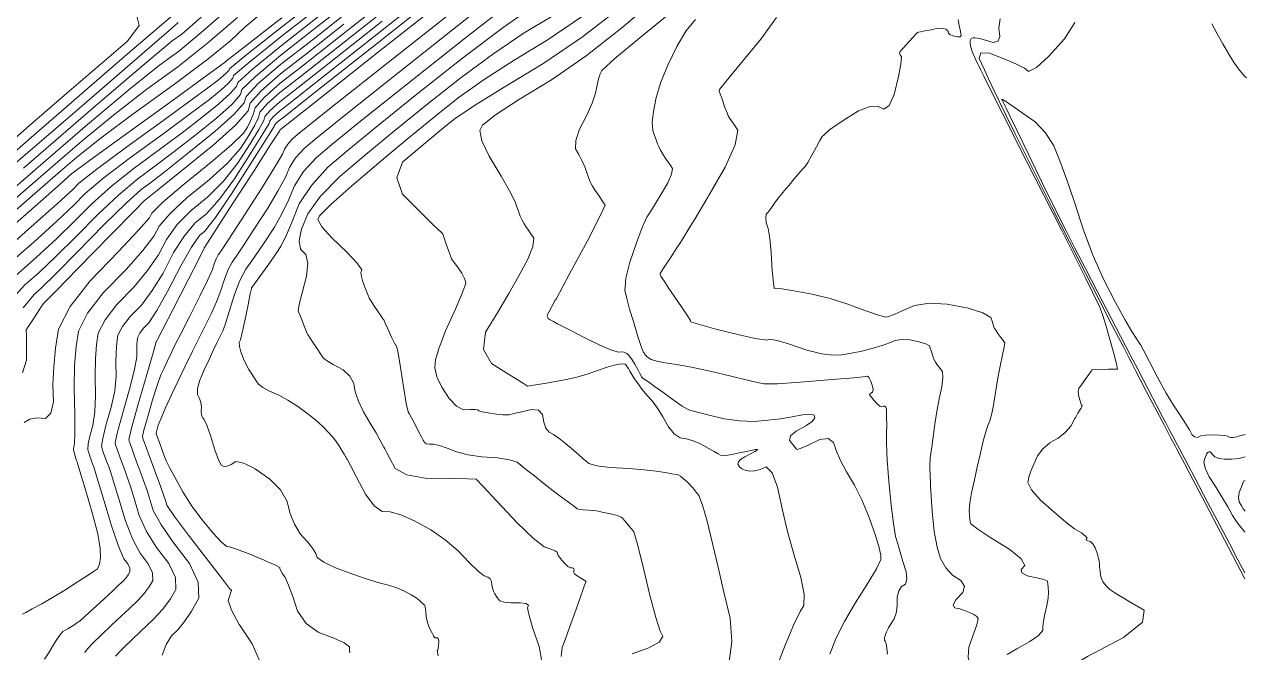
# Model space of a CAD drawing. Header units: inches. Extents: x 1337389 to 1347141, y 407035 to 414577.
# Drawn here: x 1346320 to 1347138, y 413366 to 413786 of the extents above; entities that cross this region are included whole.
import ezdxf

# ---------------------------------------------------------------- set-up
doc = ezdxf.new("R2010")
doc.units = ezdxf.units.IN
doc.header["$MEASUREMENT"] = 0
doc.layers.add('Topo', color=7, linetype='Continuous', lineweight=15, true_color=0x459900)

msp = doc.modelspace()

# ---------------------------------------------------------------- linework, layer by layer
at = {"layer": 'Topo'}
for p, q in [((1346759.36, 413640.3151, 1055), (1346757.0171, 413636.7342, 1055)), ((1346688.0251, 413624.6179, 1045), (1346691.7351, 413631.533, 1045)), ((1346847.5351, 413567.3791, 1055), (1346847.7141, 413567.334, 1055)), ((1346969.1059, 413532.9619, 1060), (1346969.8822, 413538.4792, 1060)), ((1347059.5141, 413400.0381, 1065), (1347056.6961, 413401.74, 1065))]:
    msp.add_line(p, q, dxfattribs=at)
for points, elevation in [([(1346360.693, 413365.864), (1346362.6291, 413368.4631), (1346366.2772, 413372.377), (1346371.6371, 413377.605), (1346378.71, 413384.147), (1346385.1661, 413390.167), (1346391.006, 413395.665), (1346396.23, 413400.6398), (1346400.5209, 413405.3631), (1346403.8799, 413409.8331), (1346406.305, 413414.0509), (1346406.1009, 413419.2191), (1346403.2661, 413425.3392), (1346397.7999, 413432.4101), (1346392.6981, 413442.0089), (1346387.9601, 413454.1369), (1346383.5861, 413468.793), (1346380.223, 413479.7749), (1346377.874, 413487.0829), (1346376.5361, 413490.716), (1346375.379, 413493.859), (1346374.403, 413496.5108), (1346373.6069, 413498.6741), (1346372.919, 413500.6372), (1346372.3389, 413502.4001), (1346371.8669, 413503.9651), (1346372.7301, 413509.085), (1346374.9278, 413517.7609), (1346378.461, 413529.9922), (1346380.7491, 413541.028), (1346381.794, 413550.8681), (1346381.5959, 413559.512), (1346381.727, 413566.95), (1346382.1871, 413573.1826), (1346382.9771, 413578.2109), (1346385.976, 413584.091), (1346391.1847, 413590.8241), (1346398.6031, 413598.4098), (1346405.9079, 413608.057), (1346413.1011, 413619.7631), (1346420.18, 413633.5289), (1346427.373, 413644.7091), (1346434.6801, 413653.3019), (1346442.101, 413659.309), (1346450.826, 413669.1849), (1346460.8572, 413682.9311), (1346472.192, 413700.5469), (1346479.914, 413712.8629), (1346484.021, 413719.879), (1346484.5141, 413721.5951), (1346486.8657, 413724.315), (1346491.0789, 413728.0391), (1346497.151, 413732.7668), (1346519.693, 413750.552), (1346558.705, 413781.3961), (1346614.1869, 413825.298)], 990), ([(1346381.3408, 413363.5239), (1346384.7859, 413367.3681), (1346387.5909, 413369.963), (1346392.118, 413374.223), (1346398.366, 413380.1482), (1346406.3349, 413387.7382), (1346412.8819, 413394.9429), (1346418.006, 413401.7619), (1346421.706, 413408.196), (1346421.3939, 413416.0811), (1346417.0691, 413425.4172), (1346408.7308, 413436.204), (1346402.1178, 413446.929), (1346397.229, 413457.593), (1346394.0639, 413468.195), (1346391.3159, 413476.9991), (1346388.9831, 413484.004), (1346387.0661, 413489.211), (1346385.408, 413493.715), (1346384.009, 413497.516), (1346382.8679, 413500.615), (1346381.9871, 413503.0811), (1346381.366, 413504.9131), (1346381.0041, 413506.113), (1346382.441, 413512.7241), (1346385.677, 413524.7469), (1346390.713, 413542.1821), (1346394.038, 413555.184), (1346395.6531, 413563.7531), (1346395.5579, 413567.888), (1346395.6209, 413571.4469), (1346395.8411, 413574.4301), (1346396.2189, 413576.8349), (1346397.6541, 413579.6479), (1346400.1459, 413582.8698), (1346403.6951, 413586.4999), (1346409.0271, 413594.6861), (1346416.141, 413607.429), (1346425.037, 413624.728), (1346432.151, 413637.219), (1346437.4841, 413644.902), (1346441.034, 413647.7759), (1346448.15, 413657.0709), (1346458.8302, 413672.7861), (1346473.0737, 413694.9228), (1346482.6491, 413709.9537), (1346487.555, 413717.8799), (1346487.7911, 413718.702), (1346488.916, 413720.0031), (1346490.932, 413721.785), (1346493.837, 413724.047), (1346516.099, 413741.6381), (1346557.7191, 413774.5588), (1346618.6959, 413822.809)], 995), ([(1346412.5342, 413364.0538), (1346415.2719, 413371.3681), (1346418.744, 413377.029), (1346422.9499, 413381.0349), (1346427.412, 413386.589), (1346432.1312, 413393.691), (1346437.1069, 413402.341), (1346436.6872, 413412.9419), (1346430.872, 413425.494), (1346419.6621, 413439.9971), (1346411.5369, 413451.8492), (1346406.4971, 413461.0481), (1346404.5429, 413467.5959), (1346402.4079, 413474.2219), (1346400.0929, 413480.9251), (1346397.5969, 413487.705), (1346395.4381, 413493.571), (1346393.6151, 413498.521), (1346392.13, 413502.556), (1346391.0552, 413505.5249), (1346390.392, 413507.4259), (1346390.141, 413508.261), (1346392.0361, 413515.962), (1346396.0792, 413530.53), (1346402.27, 413551.9641), (1346406.451, 413566.3699), (1346408.6219, 413573.7481), (1346408.7838, 413574.0981), (1346408.9579, 413574.4659), (1346409.142, 413574.853), (1346409.3382, 413575.258), (1346412.9021, 413582.203), (1346419.8321, 413595.6881), (1346430.1299, 413615.7129), (1346437.0262, 413629.164), (1346440.5222, 413636.0411), (1346440.6148, 413636.344), (1346440.7139, 413636.5951), (1346440.818, 413636.7961), (1346440.9269, 413636.945), (1346446.5349, 413645.6471), (1346457.643, 413662.9029), (1346474.2511, 413688.711), (1346485.3581, 413706.0021), (1346490.964, 413714.7769), (1346491.07, 413715.035), (1346491.2352, 413715.2869), (1346491.4581, 413715.5329), (1346491.741, 413715.7742), (1346513.703, 413733.163), (1346557.3451, 413767.7022), (1346622.667, 413819.3891)], 1000), ([(1346526.9729, 413811.2469), (1346492.3998, 413784.3281), (1346469.2639, 413766.0761), (1346457.5629, 413756.4891), (1346457.2989, 413755.568), (1346455.795, 413753.88), (1346453.053, 413751.4239), (1346449.0711, 413748.2011), (1346437.046, 413739.2693), (1346416.9779, 413724.6281), (1346388.8682, 413704.278), (1346368.8011, 413689.3549), (1346356.7769, 413679.8581), (1346352.7969, 413675.7869), (1346342.252, 413666.125), (1346325.1431, 413650.8709), (1346301.47, 413630.0252)], 945), ([(1346299.584, 413664.71), (1346327.9959, 413689.3301), (1346362.6583, 413719.2522), (1346390.265, 413742.458), (1346410.816, 413758.9448), (1346424.3121, 413768.7149), (1346443.169, 413784.4461), (1346467.3868, 413806.137)], 925), ([(1346307.8, 413623.909), (1346326.8339, 413640.6709), (1346342.06, 413654.4381), (1346353.4771, 413665.212), (1346361.0849, 413672.9919), (1346373.6908, 413683.633), (1346391.295, 413697.135), (1346413.898, 413713.497), (1346431.5032, 413726.4591), (1346444.11, 413736.0201), (1346451.721, 413742.1801), (1346456.963, 413746.874), (1346459.837, 413750.1008), (1346460.3419, 413751.861), (1346471.1481, 413761.186), (1346492.254, 413778.074), (1346523.659, 413802.5269)], 950), ([(1346310.8429, 413601.0931), (1346320.4589, 413611.6781), (1346330.217, 413620.2709), (1346341.676, 413631.065), (1346354.8369, 413644.0621), (1346369.7001, 413659.2611), (1346383.4711, 413672.1902), (1346396.149, 413682.8478), (1346407.7361, 413691.2359), (1346420.4158, 413700.8391), (1346434.19, 413711.6579), (1346449.0571, 413723.6931), (1346459.298, 413732.8621), (1346464.9118, 413739.1661), (1346465.9, 413742.6049), (1346474.9161, 413751.405), (1346491.9601, 413765.565), (1346517.0319, 413785.0868), (1346541.2521, 413804.0391)], 960), ([(1346464.6631, 413383.883), (1346464.1542, 413384.6461), (1346458.829, 413394.267), (1346456.712, 413400.7122), (1346457.8032, 413403.981), (1346458.5479, 413406.2119), (1346458.9471, 413407.404), (1346458.9991, 413407.5571), (1346458.968, 413407.6861), (1346458.8549, 413407.7911), (1346458.6589, 413407.8718), (1346458.5171, 413407.927), (1346458.431, 413407.9551), (1346458.399, 413407.9579), (1346458.2661, 413408.0931), (1346458.0319, 413408.3601), (1346457.697, 413408.7589), (1346452.9341, 413414.8981), (1346443.7451, 413426.7759), (1346430.1279, 413444.3931), (1346420.8011, 413456.9691), (1346415.766, 413464.504), (1346415.0221, 413466.998), (1346413.4999, 413471.445), (1346411.2019, 413477.8459), (1346408.127, 413486.1999), (1346405.4668, 413493.4271), (1346403.222, 413499.526), (1346401.3912, 413504.4981), (1346400.124, 413507.9689), (1346399.4188, 413509.9401), (1346399.277, 413510.4091), (1346400.3441, 413514.744), (1346402.6199, 413522.9428), (1346406.1041, 413535.0061), (1346409.1343, 413544.5767), (1346411.711, 413551.6561), (1346413.8348, 413556.241), (1346416.107, 413561.068), (1346418.529, 413566.1359), (1346421.099, 413571.445), (1346425.1751, 413579.5781), (1346430.7561, 413590.5351), (1346437.8429, 413604.3161), (1346442.9761, 413614.8257), (1346446.157, 413622.0671), (1346447.3861, 413626.0369), (1346448.6799, 413629.3359), (1346450.0411, 413631.964), (1346451.468, 413633.92), (1346456.7199, 413641.9071), (1346465.7971, 413655.9241), (1346478.697, 413675.972), (1346487.7609, 413690.4639), (1346492.9861, 413699.3991), (1346494.3738, 413702.778), (1346496.5341, 413706.0809), (1346499.466, 413709.31), (1346503.1711, 413712.4629), (1346524.6039, 413729.57), (1346563.765, 413760.631), (1346620.654, 413805.646)], 1005), ([(1346654.35, 413623.7962), (1346657.204, 413629.1181), (1346660.509, 413637.4911), (1346661.171, 413643.1451), (1346659.1889, 413646.0809), (1346657.4451, 413648.6629), (1346655.9391, 413650.892), (1346654.6711, 413652.7689), (1346653.418, 413655.123), (1346652.181, 413657.9549), (1346650.959, 413661.265), (1346649.8801, 413664.1892), (1346648.9431, 413666.7251), (1346648.148, 413668.8738), (1346644.937, 413674.8211), (1346639.3101, 413684.5659), (1346631.2661, 413698.1101), (1346626.52, 413708.3361), (1346625.074, 413715.2471), (1346626.9261, 413718.841), (1346635.5479, 413725.6901), (1346650.9389, 413735.794), (1346673.1, 413749.1538), (1346696.1871, 413765.169), (1346720.202, 413783.8389), (1346745.144, 413805.165)], 1040), ([(1346309.025, 413656.881), (1346329.1289, 413674.522), (1346344.5701, 413687.994), (1346355.349, 413697.2993), (1346371.7781, 413710.194), (1346393.858, 413726.6789), (1346421.5879, 413746.7539), (1346443.1419, 413763.003), (1346458.5171, 413775.4269), (1346467.7151, 413784.0259), (1346483.3149, 413797.1298)], 935), ([(1346319.036, 413391.5541), (1346321.228, 413392.7909), (1346325.5302, 413395.1241), (1346331.9401, 413398.5531), (1346339.2111, 413402.735), (1346347.3411, 413407.6681), (1346356.3299, 413413.3539), (1346362.982, 413417.634), (1346367.297, 413420.5101), (1346369.2748, 413421.9811), (1346370.5731, 413424.9902), (1346371.191, 413429.5379), (1346371.1301, 413435.624), (1346369.397, 413445.3532), (1346365.9907, 413458.725), (1346360.9118, 413475.7401), (1346357.467, 413487.2449), (1346355.6548, 413493.24), (1346355.4762, 413493.726), (1346355.3211, 413494.1469), (1346355.19, 413494.501), (1346355.084, 413494.7911), (1346354.782, 413495.7481), (1346354.2861, 413497.3741), (1346353.5942, 413499.6682), (1346353.308, 413501.806), (1346353.429, 413503.7879), (1346353.9561, 413505.6129), (1346354.172, 413512.717), (1346354.077, 413525.0989), (1346353.6709, 413542.7589), (1346353.939, 413557.9559), (1346354.8791, 413570.69), (1346356.4932, 413580.9619), (1346362.62, 413592.976), (1346373.2621, 413606.7319), (1346388.419, 413622.2309), (1346399.671, 413634.798), (1346407.0201, 413644.431), (1346410.4661, 413651.1311), (1346417.8171, 413659.6891), (1346429.0719, 413670.1029), (1346444.2329, 413682.3761), (1346456.1799, 413693.415), (1346464.9112, 413703.2219), (1346470.4279, 413711.7951), (1346474.4421, 413718.68), (1346476.9531, 413723.8761), (1346477.96, 413727.3818), (1346482.7662, 413732.9399), (1346491.372, 413740.548), (1346503.778, 413750.2068), (1346526.8789, 413768.381), (1346560.6761, 413795.0719)], 980), ([(1346319.506, 413596.5149), (1346326.7891, 413605.563), (1346331.9081, 413610.071), (1346341.484, 413619.379), (1346355.518, 413633.487), (1346374.008, 413652.3949), (1346388.3609, 413666.468), (1346398.5758, 413675.704), (1346404.655, 413680.1051), (1346414.8731, 413688.029), (1346429.2291, 413699.4769), (1346447.7251, 413714.449), (1346460.466, 413725.8559), (1346467.4501, 413733.699), (1346468.6788, 413737.9769), (1346476.8001, 413746.5141), (1346491.8131, 413759.3109), (1346513.7191, 413776.367), (1346537.6589, 413795.1251)], 965), ([(1346320.2182, 413519.7841), (1346324.0461, 413522.0891), (1346328.7669, 413522.999), (1346334.38, 413522.5112), (1346338.0339, 413526.023), (1346339.7289, 413533.5329), (1346339.4639, 413545.042), (1346339.9629, 413557.0122), (1346341.225, 413569.444), (1346343.2499, 413582.337), (1346350.9429, 413597.4179), (1346364.301, 413614.6861), (1346383.326, 413634.1421), (1346396.553, 413648.1681), (1346403.98, 413656.7651), (1346405.609, 413659.932), (1346413.0382, 413667.1779), (1346426.2689, 413678.504), (1346445.3, 413693.9089), (1346458.8559, 413705.53), (1346466.9388, 413713.3669), (1346469.5469, 413717.4189), (1346471.7069, 413721.5882), (1346473.419, 413725.874), (1346474.6829, 413730.276), (1346480.716, 413737.252), (1346491.519, 413746.8021), (1346507.0909, 413758.927), (1346530.4719, 413777.296), (1346561.662, 413801.9099)], 975), ([(1346496.9349, 413464.0449), (1346496.217, 413467.0482), (1346491.661, 413474.746), (1346484.4949, 413481.9938), (1346474.721, 413488.792), (1346467.1722, 413492.6702), (1346461.8501, 413493.6271), (1346458.753, 413491.665), (1346456.1349, 413490.5959), (1346453.9951, 413490.4201), (1346452.333, 413491.1389), (1346450.2441, 413494.827), (1346447.7271, 413501.4859), (1346444.7821, 413511.1148), (1346442.431, 413517.9219), (1346440.6741, 413521.9061), (1346439.5099, 413523.067), (1346438.8119, 413524.8679), (1346438.5789, 413527.3089), (1346438.8129, 413530.3888), (1346438.483, 413533.275), (1346437.589, 413535.9662), (1346436.1331, 413538.4628), (1346436.2051, 413542.5399), (1346437.8049, 413548.1971), (1346440.9349, 413555.4338), (1346443.896, 413562.0661), (1346446.6891, 413568.0931), (1346449.3131, 413573.5149), (1346451.2851, 413577.56), (1346452.6028, 413580.229), (1346453.268, 413581.521), (1346454.8759, 413586.151), (1346457.429, 413594.119), (1346460.926, 413605.425), (1346464.6121, 413614.8179), (1346468.487, 413622.3001), (1346472.5519, 413627.8702), (1346477.091, 413634.425), (1346482.1041, 413641.9671), (1346487.5908, 413650.494), (1346492.5671, 413659.3859), (1346497.0298, 413668.643), (1346500.982, 413678.2631), (1346507.133, 413687.6699), (1346515.4821, 413696.8628), (1346526.0311, 413705.8411), (1346546.404, 413722.3841), (1346576.6029, 413746.49), (1346616.6269, 413778.16), (1346647.159, 413801.594)], 1015), ([(1346661.5, 413798.6348), (1346640.7731, 413784.155), (1346614.614, 413764.417), (1346583.0229, 413739.419), (1346557.3051, 413718.79), (1346537.4609, 413702.53), (1346523.49, 413690.639), (1346512.4319, 413678.4651), (1346504.2859, 413666.0059), (1346499.052, 413653.2651), (1346494.9691, 413643.8481), (1346492.038, 413637.756), (1346490.2569, 413634.9879), (1346487.2881, 413630.702), (1346483.1309, 413624.896), (1346477.7851, 413617.57), (1346474.2161, 413612.6639), (1346472.4229, 413610.1759), (1346472.4061, 413610.108), (1346472.372, 413609.9822), (1346472.321, 413609.7961), (1346472.253, 413609.552), (1346471.4859, 413605.799), (1346470.0191, 413598.5378), (1346467.8542, 413587.767), (1346466.1563, 413579.982), (1346464.927, 413575.1841), (1346464.1651, 413573.3721), (1346464.2549, 413570.651), (1346465.194, 413567.022), (1346466.9849, 413562.4842), (1346468.7629, 413558.5629), (1346470.528, 413555.257), (1346472.281, 413552.567), (1346473.934, 413550.0561), (1346475.4859, 413547.724), (1346476.9389, 413545.571), (1346479.9292, 413543.2629), (1346484.456, 413540.8009), (1346490.5221, 413538.1851), (1346496.6999, 413534.8609), (1346502.9929, 413530.831), (1346509.4001, 413526.094), (1346515.0721, 413521.5058), (1346520.011, 413517.069), (1346524.215, 413512.782), (1346527.747, 413508.7059), (1346530.6051, 413504.8431), (1346532.79, 413501.191), (1346534.316, 413498.626), (1346535.1821, 413497.1481), (1346535.3869, 413496.756), (1346535.64, 413496.3), (1346535.9401, 413495.778), (1346536.287, 413495.1909), (1346538.514, 413490.9931), (1346542.6199, 413483.1839), (1346548.6059, 413471.7642), (1346554.3511, 413464.121), (1346559.8561, 413460.2531), (1346565.12, 413460.162), (1346572.266, 413458.0899), (1346581.2931, 413454.0362), (1346592.201, 413448.0009), (1346601.973, 413441.3201), (1346610.6088, 413433.9932), (1346618.1092, 413426.0199), (1346623.902, 413420.4341), (1346627.9879, 413417.233), (1346630.3671, 413416.4179), (1346632.01, 413415.1269), (1346632.915, 413413.3602), (1346633.0839, 413411.1159), (1346633.5281, 413408.999), (1346634.2469, 413407.01), (1346635.241, 413405.1491), (1346636.2829, 413403.452), (1346637.3739, 413401.919), (1346638.513, 413400.5492), (1346641.3381, 413399.6362), (1346645.8492, 413399.1811), (1346652.0451, 413399.183), (1346655.9721, 413398.631), (1346657.6299, 413397.5241), (1346657.0181, 413395.8619), (1346657.6641, 413392.474)], 1020), ([(1346719.0568, 413797.178), (1346693.8189, 413777.8301), (1346667.934, 413760.1581), (1346641.4021, 413744.163), (1346621.6151, 413731.8399), (1346608.5751, 413723.188), (1346602.281, 413718.2069), (1346594.302, 413711.6681), (1346584.6391, 413703.568), (1346573.5801, 413694.156)], 1035), ([(1346691.7351, 413631.533), (1346697.0408, 413641.4271), (1346705.1091, 413657.083), (1346708.8683, 413665.319), (1346708.3159, 413666.1359), (1346707.049, 413668.012), (1346705.065, 413670.947), (1346702.366, 413674.9421), (1346700.4449, 413677.934), (1346699.3018, 413679.9242), (1346698.9371, 413680.912), (1346698.1429, 413683.0609), (1346696.9201, 413686.3709), (1346695.2681, 413690.8421), (1346693.42, 413695.0791), (1346691.3769, 413699.0811), (1346689.1389, 413702.8489), (1346689.2659, 413708.5009), (1346691.7581, 413716.04), (1346696.6151, 413725.463), (1346700.199, 413733.5202), (1346702.51, 413740.21), (1346703.5489, 413745.5331), (1346704.595, 413749.8229), (1346705.6471, 413753.079), (1346706.708, 413755.302), (1346715.5142, 413763.3671), (1346732.0681, 413777.2761), (1346756.3689, 413797.0291)], 1045), ([(1346492.5471, 413790.5828), (1346467.3799, 413770.9658), (1346454.7851, 413761.1172), (1346454.761, 413761.0349), (1346454.6282, 413760.886), (1346454.3838, 413760.668), (1346454.0311, 413760.3822), (1346442.589, 413752.0789), (1346420.059, 413735.759), (1346386.4409, 413711.4221), (1346363.911, 413695.0759), (1346352.4701, 413686.723), (1346352.116, 413686.362), (1346342.4441, 413677.8111), (1346323.451, 413661.0711), (1346295.1401, 413636.1399)], 940), ([(1346420.93, 413793.5441), (1346389.0031, 413766.1491), (1346356.9909, 413738.4421), (1346324.8939, 413710.424), (1346296.8121, 413685.976)], 910), ([(1346306.6791, 413686.5699), (1346360.482, 413733.016), (1346397.356, 413764.8591), (1346417.3021, 413782.0971), (1346420.32, 413784.7321), (1346423.3311, 413787.3379)], 915), ([(1346520.3461, 413793.807), (1346492.1071, 413771.8199), (1346473.0319, 413756.2951), (1346463.121, 413747.233), (1346462.3741, 413744.6339), (1346458.1302, 413739.868), (1346450.3891, 413732.9361), (1346439.1501, 413723.8389), (1346425.959, 413713.6491), (1346410.817, 413702.366), (1346393.7221, 413689.991), (1346378.5811, 413677.9109), (1346365.3919, 413666.127), (1346354.1571, 413654.6369), (1346341.8681, 413642.7519), (1346328.5262, 413630.471), (1346314.1299, 413617.7939)], 955), ([(1346462.9519, 413790.7821), (1346443.1549, 413773.725), (1346422.9499, 413757.7351), (1346402.3371, 413742.812), (1346381.0209, 413726.326), (1346359.0039, 413708.2761), (1346336.283, 413688.6618), (1346314.3569, 413669.6161)], 930), ([(1346319.1219, 413553.1449), (1346321.7001, 413561.4409), (1346321.7148, 413571.5508), (1346321.6641, 413578.2331), (1346321.548, 413581.488), (1346321.367, 413581.3149), (1346322.519, 413583.1871), (1346325.0041, 413587.1028), (1346328.8209, 413593.0641), (1346331.526, 413597.1791), (1346333.119, 413599.448), (1346333.6, 413599.8709), (1346341.2931, 413607.6919), (1346356.198, 413622.9119), (1346378.315, 413645.53), (1346393.2511, 413660.7458), (1346401.0041, 413668.561), (1346401.5738, 413668.974), (1346409.3288, 413675.219), (1346424.269, 413687.2959), (1346446.3942, 413705.2048), (1346461.633, 413718.8499), (1346469.9882, 413728.2321), (1346471.4582, 413733.3491), (1346478.6839, 413741.6239), (1346491.666, 413753.0569), (1346510.4051, 413767.6468), (1346534.0648, 413786.2099)], 970), ([(1346319.7089, 413689.9969), (1346366.3128, 413730.2289), (1346399.508, 413758.589), (1346419.295, 413775.078), (1346425.674, 413779.6961), (1346438.6821, 413790.96)], 920), ([(1346559.69, 413788.2339), (1346523.2859, 413759.467), (1346500.4639, 413741.487), (1346491.2251, 413734.2928), (1346484.8159, 413728.6271), (1346481.2369, 413724.489), (1346480.487, 413721.8768), (1346477.1781, 413715.771), (1346471.3101, 413706.171), (1346462.8842, 413693.077), (1346453.503, 413681.3001), (1346443.1671, 413670.842), (1346431.876, 413661.7031), (1346422.5951, 413652.199), (1346415.3229, 413642.33), (1346410.061, 413632.0969), (1346402.7899, 413621.427), (1346393.5109, 413610.321), (1346382.2239, 413598.7781), (1346374.2983, 413588.5331), (1346369.7349, 413579.586), (1346368.5331, 413571.9369), (1346367.8331, 413562.4528), (1346367.6339, 413551.1349), (1346367.9361, 413537.9829), (1346367.4612, 413526.872), (1346366.208, 413517.8029), (1346364.1777, 413510.7738), (1346363.0189, 413505.446), (1346362.73, 413501.817), (1346363.3119, 413499.887), (1346363.851, 413498.192), (1346364.3451, 413496.7321), (1346364.7969, 413495.5062), (1346365.35, 413494.0031), (1346366.006, 413492.221), (1346366.764, 413490.161), (1346369.1308, 413482.552), (1346373.1069, 413469.3921), (1346378.692, 413450.681), (1346383.2791, 413437.0889), (1346386.8691, 413428.6161), (1346389.462, 413425.261), (1346390.808, 413422.3579), (1346390.9051, 413419.9049), (1346389.7543, 413417.904), (1346388.1601, 413415.783), (1346386.124, 413413.5432), (1346383.646, 413411.1819), (1346379.4939, 413407.297), (1346373.6698, 413401.8861), (1346366.173, 413394.95), (1346360.8189, 413390.0619), (1346357.61, 413387.222), (1346356.5451, 413386.4302), (1346355.1329, 413385.458), (1346353.375, 413384.307), (1346351.2709, 413382.9759), (1346349.3681, 413381.8211), (1346347.6659, 413380.8419), (1346346.1658, 413380.04), (1346343.881, 413377.3201), (1346340.812, 413372.6829), (1346336.959, 413366.1292), (1346333.6981, 413361.4229)], 985), ([(1346395.5468, 413791.619), (1346397.1673, 413785.371)], 905), ([(1346482.6601, 413426.8699), (1346480.7803, 413427.697), (1346470.045, 413432.1222), (1346462.3031, 413435.1169), (1346457.555, 413436.6839), (1346455.8011, 413436.8209), (1346452.1623, 413439.8571), (1346446.6381, 413445.7929), (1346439.2289, 413454.627), (1346432.4759, 413463.8301), (1346426.3789, 413473.401), (1346420.938, 413483.341), (1346417.256, 413490.1161), (1346415.332, 413493.7278), (1346415.168, 413494.1749), (1346414.333, 413496.443), (1346412.828, 413500.5311), (1346410.653, 413506.4391), (1346409.1917, 413510.413), (1346408.446, 413512.4532), (1346408.414, 413512.5579), (1346408.6521, 413513.525), (1346409.16, 413515.3561), (1346409.938, 413518.0489), (1346411.818, 413522.7849), (1346414.801, 413529.563), (1346418.8852, 413538.385), (1346423.2571, 413547.67), (1346427.915, 413557.4189), (1346432.8589, 413567.632), (1346437.4469, 413576.9531), (1346441.6791, 413585.382), (1346445.555, 413592.9178), (1346448.926, 413600.4892), (1346451.7929, 413608.093), (1346454.1561, 413615.7311), (1346456.6459, 413622.0772), (1346459.264, 413627.132), (1346462.0101, 413630.8951), (1346466.9051, 413638.1659), (1346473.9499, 413648.9461), (1346483.144, 413663.2329), (1346490.1639, 413674.9249), (1346495.0079, 413684.0209), (1346497.6781, 413690.5199), (1346501.833, 413696.876), (1346507.474, 413703.086), (1346514.601, 413709.1518), (1346535.504, 413725.9771), (1346570.184, 413753.56), (1346618.6399, 413791.9029)], 1010), ([(1346679.438, 413363.2848), (1346680.2539, 413369.387), (1346682.4031, 413375.159), (1346685.108, 413382.6019), (1346688.371, 413391.7161), (1346692.192, 413402.501), (1346694.76, 413409.6979), (1346696.076, 413413.3092), (1346696.141, 413413.3321), (1346696.1541, 413413.4069), (1346696.1148, 413413.5331), (1346696.0251, 413413.7109), (1346695.0001, 413414.3729), (1346693.0392, 413415.5171), (1346690.1429, 413417.144), (1346688.3679, 413418.6542), (1346687.7159, 413420.0459), (1346688.1861, 413421.3211), (1346688.014, 413422.1702), (1346687.2011, 413422.5949), (1346685.7469, 413422.5939), (1346684.0561, 413423.462), (1346682.1272, 413425.1981), (1346679.9621, 413427.802), (1346678.431, 413429.7011), (1346677.535, 413430.896), (1346677.2731, 413431.3849), (1346677.0839, 413431.9081), (1346676.967, 413432.4651), (1346676.9229, 413433.0549), (1346675.4459, 413433.944), (1346672.5361, 413435.1321), (1346668.193, 413436.619), (1346660.7351, 413442.461), (1346650.1609, 413452.6591), (1346636.4711, 413467.212), (1346627.3039, 413476.935), (1346622.6619, 413481.83), (1346622.5431, 413481.8961), (1346616.819, 413482.0369), (1346605.4879, 413482.2539), (1346588.5519, 413482.547), (1346576.1768, 413484.8098), (1346568.3631, 413489.0448), (1346565.11, 413495.251), (1346562.878, 413499.4951), (1346561.6681, 413501.7761), (1346561.48, 413502.095), (1346560.8441, 413503.277), (1346559.7597, 413505.323), (1346558.229, 413508.2331), (1346555.6379, 413512.7961), (1346551.987, 413519.014), (1346547.2761, 413526.886), (1346543.8551, 413533.979), (1346541.7222, 413540.294), (1346540.878, 413545.831), (1346538.1507, 413550.7181), (1346533.54, 413554.955), (1346527.0459, 413558.5421), (1346522.5889, 413561.2189), (1346520.171, 413562.9859), (1346519.7901, 413563.8419), (1346518.5699, 413565.8311), (1346516.5089, 413568.9541), (1346513.609, 413573.2101), (1346511.5551, 413576.2259), (1346510.347, 413578.002), (1346509.985, 413578.5371), (1346509.123, 413580.4561), (1346507.7608, 413583.7569), (1346505.8989, 413588.4409), (1346504.563, 413591.805), (1346503.753, 413593.848), (1346503.469, 413594.571), (1346504.2669, 413598.7921), (1346506.1471, 413606.5121), (1346509.108, 413617.73), (1346509.9132, 413626.33), (1346508.5609, 413632.3109), (1346505.054, 413635.673), (1346504.1111, 413641.3118), (1346505.7332, 413649.228), (1346509.9189, 413659.4201), (1346518.508, 413671.149), (1346531.498, 413684.4161), (1346548.8901, 413699.2201), (1346568.205, 413715.197), (1346589.4421, 413732.3492), (1346612.6012, 413750.6742), (1346634.387, 413766.7171), (1346654.7999, 413780.4782), (1346673.8408, 413791.9562)], 1025), ([(1346738.7359, 413405.2682), (1346733.9369, 413425.0349), (1346730.338, 413439.141), (1346728.1611, 413446.66), (1346727.4089, 413447.592), (1346726.324, 413448.9169), (1346724.9058, 413450.6331), (1346723.1559, 413452.742), (1346721.6829, 413454.436), (1346720.4889, 413455.7171), (1346719.572, 413456.584), (1346717.581, 413457.4609), (1346714.515, 413458.349), (1346710.375, 413459.2479), (1346707.053, 413459.9359), (1346704.5499, 413460.4159), (1346702.8659, 413460.6848), (1346700.59, 413460.9399), (1346697.72, 413461.178), (1346694.2578, 413461.4009), (1346691.7681, 413461.7139), (1346690.2521, 413462.115), (1346689.7071, 413462.6059), (1346687.7389, 413464.0842), (1346684.3451, 413466.55), (1346679.5268, 413470.003), (1346674.1258, 413474.0719), (1346668.1411, 413478.7571), (1346661.5721, 413484.057), (1346656.3709, 413488.2542), (1346652.538, 413491.3471), (1346650.0721, 413493.337), (1346644.8929, 413494.9102), (1346636.9989, 413496.0679), (1346626.3911, 413496.8091), (1346617.2201, 413498.1531), (1346609.4871, 413500.098), (1346603.1921, 413502.6448), (1346598.0779, 413504.3591), (1346594.1439, 413505.2389), (1346591.392, 413505.2871), (1346589.383, 413505.6491), (1346588.1191, 413506.326), (1346587.5991, 413507.3179), (1346587.243, 413507.996), (1346587.05, 413508.3611), (1346587.019, 413508.4121), (1346586.047, 413510.255), (1346584.1331, 413513.8899), (1346581.276, 413519.318), (1346579.1469, 413523.3111), (1346577.7459, 413525.87), (1346577.074, 413526.994), (1346575.903, 413532.484), (1346574.233, 413542.341), (1346572.066, 413556.5642), (1346570.453, 413566.1391), (1346569.395, 413571.065), (1346568.8918, 413571.3431), (1346567.7598, 413573.32), (1346565.998, 413576.9971), (1346563.6081, 413582.3729), (1346561.8601, 413586.184), (1346560.7549, 413588.43), (1346560.2911, 413589.1099), (1346559.054, 413590.9371), (1346557.045, 413593.91), (1346554.2621, 413598.03), (1346552.29, 413601.069), (1346551.1303, 413603.0269), (1346550.7819, 413603.904), (1346549.956, 413606.001), (1346548.652, 413609.319), (1346546.87, 413613.858), (1346545.8409, 413617.4818), (1346545.5622, 413620.1903), (1346546.035, 413621.9829), (1346542.9308, 413626.456), (1346536.2502, 413633.609), (1346525.992, 413643.443), (1346519.4821, 413650.798), (1346516.7199, 413655.6761), (1346517.7059, 413658.0761), (1346525.3011, 413665.5809), (1346539.506, 413678.1921), (1346560.3201, 413695.909), (1346579.105, 413711.6041), (1346595.861, 413725.2781), (1346610.588, 413736.931), (1346628.001, 413749.2781), (1346648.1011, 413762.32), (1346670.8879, 413776.0571), (1346693.1179, 413791.2339)], 1030), ([(1346769.4311, 413789.3321), (1346763.017, 413781.5651), (1346756.8262, 413771.4239), (1346750.8579, 413758.9108), (1346746.28, 413747.495), (1346743.0909, 413737.176), (1346741.291, 413727.952), (1346740.5219, 413720.6471), (1346740.7839, 413715.2591), (1346742.0758, 413711.7879), (1346743.1789, 413708.816), (1346744.092, 413706.3431), (1346744.8149, 413704.3691), (1346745.9799, 413702.0361), (1346747.5848, 413699.3451), (1346749.632, 413696.2951), (1346751.392, 413693.6659), (1346752.863, 413691.459), (1346754.048, 413689.6731), (1346753.3719, 413685.9419), (1346750.837, 413680.267), (1346746.443, 413672.6481), (1346742.654, 413666.2571), (1346739.4729, 413661.0941), (1346736.897, 413657.1591), (1346735.7681, 413654.693)], 1050), ([(1346823.6381, 413790.7151), (1346813.0849, 413776.2711), (1346799.371, 413759.5922), (1346790.1771, 413748.3649), (1346785.502, 413742.5891), (1346785.3481, 413742.2649), (1346785.2369, 413742.011), (1346785.1709, 413741.826), (1346785.1479, 413741.7122), (1346785.139, 413741.6209), (1346785.142, 413741.554), (1346785.1578, 413741.5111), (1346785.8299, 413739.6781), (1346787.1559, 413736.0569), (1346789.1379, 413730.6459), (1346790.4939, 413726.988), (1346791.223, 413725.083), (1346791.3249, 413724.9309), (1346792.4301, 413723.2651), (1346794.538, 413720.0859), (1346797.649, 413715.3929), (1346795.8751, 413705.5931), (1346789.215, 413690.685), (1346778.4939, 413672.098)], 1055), ([(1346831.9931, 413678.7061), (1346835.4991, 413682.8698), (1346839.487, 413687.5199), (1346841.9468, 413690.2691), (1346842.879, 413691.1159), (1346844.5819, 413693.7331), (1346847.0559, 413698.1192), (1346850.3009, 413704.2751), (1346852.5801, 413708.5009), (1346853.8911, 413710.7981), (1346854.2349, 413711.1661), (1346855.224, 413712.1), (1346856.857, 413713.6009), (1346859.135, 413715.6688), (1346863.511, 413718.7991), (1346869.9851, 413722.989), (1346878.556, 413728.241), (1346885.6451, 413731.0602), (1346891.2499, 413731.4451), (1346895.3721, 413729.3961), (1346899.0651, 413732.0071), (1346902.3301, 413739.2759), (1346905.1651, 413751.2051), (1346906.776, 413759.5829), (1346907.1629, 413764.4101), (1346906.326, 413765.6869), (1346905.9579, 413766.7601), (1346906.058, 413767.629), (1346906.6271, 413768.2952), (1346907.2612, 413769.0331), (1346907.958, 413769.8441), (1346908.72, 413770.729), (1346910.173, 413772.334), (1346912.3159, 413774.661), (1346915.1491, 413777.7089), (1346917.038, 413779.74), (1346917.9841, 413780.7551), (1346918.634, 413780.8811), (1346919.933, 413781.1351), (1346921.88, 413781.517), (1346924.31, 413782.0089), (1346927.2209, 413782.6112), (1346930.6151, 413783.3221), (1346933.355, 413783.612), (1346935.4399, 413783.4821), (1346936.871, 413782.93), (1346937.8801, 413782.2229), (1346938.465, 413781.359), (1346938.6281, 413780.3391), (1346939.7099, 413779.42), (1346941.7112, 413778.6037), (1346944.632, 413777.8889), (1346946.4609, 413777.906), (1346947.2, 413778.6531), (1346946.849, 413780.132), (1346946.4059, 413782.4239), (1346945.8719, 413785.5279), (1346945.247, 413789.445)], 1060), ([(1347034.942, 413555.1531), (1347045.7199, 413555.438), (1347049.426, 413555.5351), (1347051.447, 413555.5868), (1347051.7849, 413555.5932), (1347051.08, 413559.044), (1347049.333, 413565.9391), (1347046.5439, 413576.2789), (1347044.0058, 413584.9619), (1347041.7191, 413591.9883), (1347039.6831, 413597.3579), (1347030.5459, 413616.247), (1347014.3092, 413648.6571), (1346990.9719, 413694.586), (1346974.529, 413727.029), (1346964.9789, 413745.9847), (1346962.324, 413751.4549), (1346960.3251, 413755.57), (1346958.9819, 413758.331), (1346958.295, 413759.737), (1346957.3279, 413761.8059), (1346956.0809, 413764.538), (1346954.5531, 413767.931), (1346953.5659, 413770.8572), (1346953.12, 413773.316), (1346953.214, 413775.3069), (1346953.8151, 413776.6177), (1346954.9241, 413777.2477), (1346956.5399, 413777.197), (1346959.373, 413776.6619), (1346963.422, 413775.6431), (1346968.6889, 413774.139), (1346971.9301, 413774.9649), (1346973.144, 413778.1219), (1346972.3311, 413783.6099), (1346973.2539, 413789.9239)], 1065), ([(1347136.9935, 413415.2793), (1347120.6279, 413446.5151), (1347108.1868, 413470.241), (1347100.149, 413485.5401), (1347096.5161, 413492.4121), (1347093.6959, 413497.7449), (1347091.6889, 413501.5411), (1347090.495, 413503.799), (1347087.5817, 413509.344), (1347082.9491, 413518.1759), (1347076.5969, 413530.2939), (1347071.298, 413540.4111), (1347067.0531, 413548.526), (1347063.8621, 413554.6379), (1347061.288, 413559.5949), (1347059.3321, 413563.3949), (1347057.9929, 413566.039), (1347055.7061, 413570.4722), (1347052.472, 413576.6929), (1347048.29, 413584.704), (1347039.4391, 413601.976), (1347025.92, 413628.5091), (1347007.7319, 413664.3041), (1346993.5411, 413692.4231), (1346983.345, 413712.867), (1346977.1462, 413725.6349), (1346972.479, 413735.2412), (1346969.344, 413741.686), (1346967.7409, 413744.9698), (1346965.5329, 413749.69), (1346962.721, 413755.845), (1346959.3039, 413763.4369), (1346960.449, 413767.143), (1346966.1581, 413766.9642), (1346976.429, 413762.8991), (1346984.1931, 413759.5071), (1346989.4521, 413756.787), (1346992.204, 413754.7409), (1346997.5979, 413757.3539), (1347005.6341, 413764.628), (1347016.3111, 413776.562), (1347023.2681, 413787.5041)], 1070), ([(1347138.1508, 413750.4254), (1347136.6751, 413751.602), (1347133.4389, 413755.5591), (1347129.9571, 413760.466), (1347126.2269, 413766.3231), (1347122.25, 413773.1291), (1347118.492, 413779.887), (1347114.952, 413786.597)], 1075), ([(1346397.1673, 413785.371), (1346389.3499, 413774.9081), (1346372.094, 413760.2311), (1346350.2259, 413741.399), (1346323.7471, 413718.413), (1346292.655, 413691.2731)], 905), ([(1347137.0083, 413419.5485), (1347136.863, 413419.7961), (1347132.392, 413427.9929), (1347126.7412, 413438.7791), (1347120.052, 413451.4961), (1347112.3251, 413466.1421), (1347103.56, 413482.7189), (1347096.757, 413495.5859), (1347091.916, 413504.743), (1347089.0361, 413510.1899), (1347086.4169, 413515.1551), (1347084.0581, 413519.639), (1347081.9609, 413523.64), (1347078.1389, 413530.9489), (1347072.5939, 413541.5652), (1347065.324, 413555.489), (1347060.3318, 413565.0599), (1347057.6159, 413570.2791), (1347057.1772, 413571.1459), (1347053.822, 413577.5889), (1347047.5521, 413589.6071), (1347038.3659, 413607.202), (1347030.2731, 413622.808), (1347023.2709, 413636.425), (1347017.363, 413648.0539), (1347010.1761, 413662.4949), (1347001.7112, 413679.7488), (1346991.9682, 413699.8151), (1346984.6332, 413714.913), (1346979.7061, 413725.0421), (1346977.1871, 413730.203), (1346975.458, 413733.752), (1346974.5201, 413735.6898), (1346974.3731, 413736.017), (1346974.422, 413736.1771), (1346974.668, 413736.1691), (1346975.1099, 413735.994), (1346975.818, 413735.5701), (1346976.79, 413734.899), (1346978.0269, 413733.9781), (1346981.741, 413731.3439), (1346987.9302, 413726.9941), (1346996.5949, 413720.929), (1347003.7141, 413713.545), (1347009.288, 413704.842), (1347013.3161, 413694.819), (1347017.9358, 413682.082), (1347023.15, 413666.6311), (1347028.956, 413648.465), (1347035.46, 413631.3299), (1347042.6602, 413615.224), (1347050.557, 413600.1488), (1347056.7931, 413588.6217), (1347061.3681, 413580.644), (1347064.2822, 413576.215), (1347066.2479, 413573.2251), (1347067.2649, 413571.674), (1347067.334, 413571.5619), (1347069.325, 413567.7769), (1347073.238, 413560.3181), (1347079.0731, 413549.1859), (1347084.447, 413539.5309), (1347089.3599, 413531.354), (1347093.8109, 413524.6539), (1347097.3171, 413519.1779), (1347099.876, 413514.9248), (1347101.4899, 413511.8949), (1347103.32, 413510.1969), (1347105.366, 413509.829), (1347107.63, 413510.791), (1347110.8319, 413511.3691), (1347114.974, 413511.5619), (1347120.0551, 413511.371), (1347123.5729, 413511.0939), (1347125.5291, 413510.7329), (1347125.9209, 413510.287), (1347126.6381, 413509.988), (1347127.679, 413509.8359), (1347129.0439, 413509.8321), (1347130.332, 413509.985), (1347131.5421, 413510.2959), (1347132.6741, 413510.7639), (1347137.327, 413511.8562)], 1075), ([(1346573.5801, 413694.156), (1346573.291, 413693.9099), (1346569.5481, 413683.601), (1346573.409, 413672.642), (1346584.874, 413661.034), (1346587.443, 413658.4628)], 1035), ([(1346778.4939, 413672.098), (1346777.6699, 413670.669), (1346768.19, 413654.6762)], 1055), ([(1346816.7411, 413658.8042), (1346816.805, 413659.1569), (1346818.0401, 413660.5879), (1346819.4399, 413662.4029), (1346821.006, 413664.602), (1346822.737, 413667.185), (1346825.729, 413671.0901), (1346829.983, 413676.3188), (1346831.9931, 413678.7061)], 1060), ([(1346587.443, 413658.4628), (1346592.9459, 413652.956), (1346597.6269, 413648.4079), (1346598.9151, 413647.3909), (1346599.83, 413646.551), (1346600.3719, 413645.889), (1346600.5399, 413645.4041), (1346601.2171, 413643.4031), (1346602.4032, 413639.8839), (1346604.098, 413634.8469), (1346605.3703, 413631.2949), (1346606.2211, 413629.2259), (1346606.6491, 413628.642), (1346607.9281, 413626.8648), (1346610.0601, 413623.8949), (1346613.0419, 413619.7329), (1346614.8958, 413616.259), (1346615.6219, 413613.4729), (1346615.2179, 413611.376), (1346612.847, 413605.282), (1346608.51, 413595.193), (1346605.7541, 413589.038)], 1035), ([(1346850.2557, 413605.008), (1346847.389, 413605.713), (1346835.3112, 413607.8771), (1346827.0771, 413609.229), (1346822.6881, 413609.7698), (1346822.144, 413609.5001), (1346821.5209, 413613.357), (1346820.8178, 413621.3412), (1346820.035, 413633.452), (1346819.104, 413642.8781), (1346818.0249, 413649.618), (1346816.797, 413653.672), (1346816.3899, 413656.851), (1346816.7411, 413658.8042)], 1060), ([(1346735.7681, 413654.693), (1346733.695, 413650.1669), (1346729.8649, 413640.1179), (1346725.408, 413627.012), (1346722.859, 413616.4169), (1346722.3869, 413610.468)], 1050), ([(1346768.19, 413654.6762), (1346767.7178, 413653.8789), (1346759.36, 413640.3151)], 1055), ([(1346757.0171, 413636.7342), (1346752.594, 413629.9769), (1346748.9852, 413624.439)], 1055), ([(1346643.198, 413603.858), (1346644.5598, 413606.1679), (1346651.254, 413618.0251), (1346654.35, 413623.7962)], 1040), ([(1346680.7899, 413611.164), (1346684.6641, 413618.3509), (1346688.0251, 413624.6179)], 1045), ([(1346748.9852, 413624.439), (1346748.066, 413623.031), (1346745.7742, 413619.4761), (1346745.718, 413619.313), (1346745.7, 413619.1221), (1346745.719, 413618.904), (1346745.7742, 413618.6579), (1346746.2669, 413617.786), (1346747.1969, 413616.2889), (1346748.5639, 413614.1648), (1346751.2221, 413610.182), (1346755.1701, 413604.3401), (1346760.41, 413596.6371), (1346764.0241, 413591.2191), (1346766.0118, 413588.0849), (1346766.3738, 413587.2359), (1346772.065, 413585.3159), (1346783.0851, 413582.3249), (1346799.4329, 413578.262), (1346809.5501, 413576.0621)], 1055), ([(1346675.618, 413601.5779), (1346676.0807, 413602.427), (1346680.7899, 413611.164)], 1045), ([(1346722.3869, 413610.468), (1346722.217, 413608.333), (1346723.4839, 413602.7601), (1346725.356, 413595.7449), (1346727.8341, 413587.289), (1346730.9173, 413577.3899), (1346733.0801, 413570.685), (1346734.324, 413567.172), (1346734.6492, 413566.8529), (1346735.0001, 413566.402), (1346735.38, 413565.82), (1346735.7869, 413565.1072), (1346736.6661, 413564.229), (1346738.0161, 413563.1848), (1346739.839, 413561.9771), (1346743.567, 413560.822), (1346749.2007, 413559.719), (1346756.7391, 413558.67), (1346766.7469, 413556.7909), (1346779.2231, 413554.0819), (1346794.1681, 413550.5419), (1346805.1221, 413547.9459), (1346806.7919, 413547.5491)], 1050), ([(1346822.1801, 413352.2761), (1346829.5181, 413370.906), (1346835.2629, 413384.6281), (1346839.4142, 413393.4409), (1346841.971, 413397.3459), (1346842.151, 413404.9021), (1346839.9539, 413416.109), (1346835.381, 413430.966), (1346831.2372, 413445.9913), (1346827.5232, 413461.1821), (1346824.238, 413476.539), (1346820.6531, 413486.1892), (1346816.7681, 413490.1321), (1346812.5829, 413488.368), (1346808.845, 413487.408), (1346805.5529, 413487.2528), (1346802.709, 413487.9021), (1346800.4741, 413488.8949), (1346798.85, 413490.2308), (1346797.8361, 413491.9101), (1346798.0859, 413493.5541), (1346799.601, 413495.163), (1346802.38, 413496.7379), (1346804.875, 413498.124), (1346807.0871, 413499.3211), (1346809.0141, 413500.3299), (1346810.274, 413501.0769), (1346810.8657, 413501.5621), (1346810.7899, 413501.786), (1346809.3749, 413501.6511), (1346806.621, 413501.156), (1346802.527, 413500.3029), (1346798.583, 413499.484), (1346794.7881, 413498.7), (1346791.1429, 413497.9519), (1346788.2391, 413497.7371), (1346786.077, 413498.055), (1346784.6558, 413498.9071), (1346781.9571, 413500.4289), (1346777.9789, 413502.6229), (1346772.7219, 413505.4869), (1346767.842, 413507.613), (1346763.338, 413509.0002), (1346759.211, 413509.647), (1346755.2051, 413512.2972), (1346751.3211, 413516.9488), (1346747.5579, 413523.602), (1346743.893, 413529.359), (1346740.3269, 413534.2199), (1346736.8588, 413538.1841), (1346733.7541, 413541.983), (1346731.0121, 413545.617), (1346728.634, 413549.0861), (1346726.7689, 413551.9469), (1346725.4159, 413554.201), (1346724.5761, 413555.846), (1346723.7928, 413557.155), (1346723.0669, 413558.127), (1346722.3999, 413558.7611), (1346720.8158, 413558.975), (1346718.317, 413558.769), (1346714.9031, 413558.141), (1346710.3281, 413556.8542), (1346704.5919, 413554.9081), (1346697.6961, 413552.3019), (1346689.3709, 413549.947), (1346679.617, 413547.843), (1346668.4339, 413545.9911), (1346660.9542, 413544.7689), (1346657.1771, 413544.1781), (1346657.1021, 413544.218), (1346653.0219, 413546.746), (1346644.936, 413551.7621), (1346632.844, 413559.2659), (1346627.511, 413568.732), (1346628.9369, 413580.158), (1346637.1201, 413593.5458), (1346643.198, 413603.858)], 1040), ([(1346859.245, 413364.7888), (1346863.3999, 413375.337), (1346869.045, 413386.7601), (1346876.18, 413399.057), (1346884.8059, 413412.2298), (1346890.5689, 413421.944), (1346893.4691, 413428.2002), (1346893.5049, 413430.997), (1346892.1459, 413436.7881), (1346889.3902, 413445.572), (1346885.2381, 413457.3491), (1346880.7062, 413468.1399), (1346875.7918, 413477.943), (1346870.498, 413486.7591), (1346866.4121, 413494.463), (1346863.5342, 413501.055), (1346861.865, 413506.535), (1346858.2431, 413509.0122), (1346852.6689, 413508.4851), (1346845.142, 413504.9541), (1346840.0389, 413502.7051), (1346837.357, 413501.7389), (1346837.099, 413502.0563), (1346836.1779, 413503.185), (1346834.594, 413505.125), (1346832.3478, 413507.8781), (1346833.0571, 413510.8681), (1346836.7229, 413514.095), (1346843.3429, 413517.559), (1346847.552, 413520.477), (1346849.3499, 413522.8488), (1346848.735, 413524.6739), (1346845.9799, 413525.402), (1346841.0849, 413525.0321), (1346834.05, 413523.5639), (1346826.304, 413522.3257), (1346817.847, 413521.3191), (1346808.6779, 413520.5411), (1346798.9179, 413520.8942), (1346788.565, 413522.3799), (1346777.6189, 413524.9981), (1346769.8769, 413526.9161), (1346765.3381, 413528.1341), (1346764.001, 413528.6529), (1346760.5919, 413530.819), (1346755.1099, 413534.6301), (1346747.5541, 413540.0879), (1346741.8139, 413544.1929), (1346737.8902, 413546.9439), (1346735.7818, 413548.3409), (1346734.2571, 413549.4818), (1346733.316, 413550.3661), (1346732.9579, 413550.9931), (1346732.104, 413552.6178), (1346730.752, 413555.2401), (1346728.9029, 413558.861), (1346727.074, 413561.841), (1346725.2648, 413564.1809), (1346723.476, 413565.881), (1346721.602, 413566.8899), (1346719.6429, 413567.206), (1346717.599, 413566.831), (1346712.7309, 413568.3291), (1346705.0371, 413571.7019), (1346694.5169, 413576.9483), (1346686.361, 413581.0559), (1346680.567, 413584.0249), (1346677.1369, 413585.8549), (1346674.3612, 413587.3781), (1346672.241, 413588.594), (1346670.7771, 413589.5021), (1346670.131, 413590.6487), (1346670.304, 413592.0329), (1346671.295, 413593.654), (1346675.618, 413601.5779)], 1045), ([(1346882.8101, 413594.659), (1346871.424, 413598.9951), (1346859.4271, 413602.7518), (1346850.2557, 413605.008)], 1060), ([(1346969.8822, 413538.4792), (1346970.2749, 413541.276), (1346971.6521, 413549.59), (1346973.1881, 413557.5631), (1346974.8831, 413565.1939), (1346975.9391, 413570.383), (1346976.355, 413573.132), (1346976.1311, 413573.4389), (1346975.284, 413574.5939), (1346973.814, 413576.5989), (1346971.7199, 413579.4531), (1346970.2778, 413581.4949), (1346969.4878, 413582.726), (1346969.3499, 413583.1459), (1346968.8909, 413584.525), (1346968.1119, 413586.8651), (1346967.012, 413590.1641), (1346961.6079, 413593.2772), (1346951.8981, 413596.2018), (1346937.8839, 413598.9401), (1346925.908, 413599.5958), (1346915.9701, 413598.1699), (1346908.0698, 413594.6618), (1346902.2661, 413592.1828), (1346898.559, 413590.732), (1346896.948, 413590.3101), (1346891.8878, 413591.5471), (1346883.38, 413594.4418), (1346882.8101, 413594.659)], 1060), ([(1346605.7541, 413589.038), (1346602.2049, 413581.1089), (1346598.9069, 413572.6408)], 1035), ([(1346809.5501, 413576.0621), (1346810.868, 413575.7749), (1346817.3901, 413574.863), (1346818.999, 413575.526), (1346821.656, 413575.0581)], 1055), ([(1346821.656, 413575.0581), (1346823.957, 413574.6532), (1346832.2659, 413572.2458), (1346843.924, 413568.303), (1346847.5351, 413567.3791)], 1055), ([(1346847.7141, 413567.334), (1346853.6581, 413565.8129), (1346861.468, 413564.7751), (1346867.3542, 413565.1891), (1346873.7778, 413566.1191), (1346880.7402, 413567.567), (1346888.2399, 413569.5301), (1346894.43, 413571.3682), (1346899.31, 413573.0799), (1346902.8802, 413574.665), (1346907.371, 413575.3101), (1346912.7839, 413575.013), (1346919.117, 413573.776), (1346923.505, 413572.4541), (1346925.9479, 413571.047), (1346926.4451, 413569.5562), (1346927.0211, 413567.8178), (1346927.678, 413565.8339), (1346928.414, 413563.6041), (1346929.2119, 413561.6991), (1346930.0711, 413560.119), (1346930.9911, 413558.865), (1346932.0691, 413557.392), (1346933.3041, 413555.7009), (1346934.6962, 413553.7929), (1346935.021, 413549.804), (1346934.2779, 413543.736), (1346932.4669, 413535.587), (1346930.8979, 413527.266), (1346929.569, 413518.7729), (1346928.4811, 413510.107), (1346927.5789, 413503.5021), (1346926.8639, 413498.9579), (1346926.336, 413496.474), (1346926.3, 413490.1009)], 1055), ([(1346598.9069, 413572.6408), (1346597.8581, 413569.946), (1346595.4691, 413561.7041), (1346595.038, 413556.3839), (1346596.418, 413550.288), (1346599.6092, 413543.418), (1346604.612, 413535.7721), (1346609.4661, 413530.7481), (1346614.1709, 413528.346), (1346618.7271, 413528.5659), (1346621.9609, 413528.517), (1346623.872, 413528.199), (1346624.46, 413527.6131), (1346626.7099, 413526.9559), (1346630.6241, 413526.2299), (1346636.201, 413525.435), (1346640.4239, 413524.973), (1346643.2929, 413524.845), (1346644.809, 413525.0502), (1346648.0321, 413525.7481), (1346652.9621, 413526.939), (1346659.5983, 413528.6221), (1346664.2891, 413528.0329), (1346667.0341, 413525.1711), (1346667.8331, 413520.037), (1346669.3289, 413516.107), (1346671.5219, 413513.3821), (1346674.413, 413511.8619), (1346678.0691, 413509.336), (1346682.4902, 413505.804), (1346687.676, 413501.2671), (1346691.266, 413498.147), (1346693.258, 413496.4461), (1346693.652, 413496.1627), (1346694.5652, 413495.3891), (1346695.9959, 413494.1228), (1346697.9441, 413492.366), (1346703.3738, 413490.929), (1346712.287, 413489.8111), (1346724.6819, 413489.0121), (1346734.954, 413488.1571), (1346743.105, 413487.2469), (1346749.132, 413486.2812), (1346753.592, 413485.542), (1346756.482, 413485.029), (1346757.8041, 413484.742), (1346759.466, 413483.8119), (1346761.4679, 413482.2399), (1346763.8101, 413480.0259), (1346765.578, 413478.3001), (1346766.772, 413477.064), (1346767.3929, 413476.3161), (1346768.4192, 413475.0591), (1346769.8509, 413473.2908), (1346771.688, 413471.014), (1346774.125, 413464.503), (1346777.161, 413453.7609), (1346780.797, 413438.7849), (1346784.567, 413422.998), (1346788.4729, 413406.3982), (1346792.513, 413388.9861), (1346793.6699, 413373.3931), (1346791.946, 413359.62)], 1035), ([(1346823.8001, 413545.7079), (1346824.1891, 413545.7143), (1346839.4779, 413546.6911), (1346860.927, 413548.5108), (1346875.5761, 413549.797), (1346883.4261, 413550.5499), (1346884.4748, 413550.769), (1346885.5601, 413549.7728), (1346886.679, 413547.562), (1346887.8331, 413544.1361), (1346888.2119, 413541.6471), (1346887.814, 413540.096), (1346886.6409, 413539.482), (1346885.9909, 413538.9102), (1346885.8649, 413538.3799), (1346886.263, 413537.892), (1346887.232, 413536.7071), (1346888.7701, 413534.8241), (1346890.879, 413532.2441), (1346892.659, 413530.6989), (1346894.1108, 413530.191), (1346895.2341, 413530.7171), (1346896.1101, 413530.651), (1346896.7389, 413529.99), (1346897.121, 413528.737), (1346897.3279, 413524.469), (1346897.3598, 413517.1869), (1346897.3109, 413513.7031)], 1050), ([(1347023.8069, 413523.483), (1347025.296, 413526.1082), (1347026.7438, 413528.4341), (1347027.5571, 413529.414), (1347028.0031, 413530.2281), (1347028.0819, 413530.8763), (1347027.7949, 413531.3581), (1347027.3139, 413532.7347), (1347026.638, 413535.0051), (1347025.7689, 413538.169), (1347025.511, 413540.718), (1347025.864, 413542.6531), (1347026.829, 413543.973), (1347028.267, 413545.9481), (1347030.1771, 413548.579), (1347032.5592, 413551.866), (1347034.1481, 413554.0571), (1347034.942, 413555.1531)], 1065), ([(1346806.7919, 413547.5491), (1346812.0851, 413546.2921), (1346815.0579, 413545.581), (1346823.8001, 413545.7079)], 1050), ([(1346978.0591, 413364.6771), (1346984.4119, 413368.4631), (1346993.1661, 413373.2981), (1346999.001, 413377.3789), (1347001.916, 413380.7048), (1347001.912, 413383.2769), (1347002.3402, 413386.918), (1347003.201, 413391.6269), (1347004.4929, 413397.4039), (1347005.2899, 413402.309), (1347005.59, 413406.342), (1347005.3928, 413409.5038), (1347005.1891, 413411.8131), (1347004.9759, 413413.2682), (1347004.7549, 413413.8699), (1347002.4, 413414.747), (1346997.91, 413415.9001), (1346991.286, 413417.328), (1346987.733, 413419.1862), (1346987.2498, 413421.475), (1346989.837, 413424.1929), (1346987.3129, 413428.6409), (1346979.6759, 413434.8169), (1346966.9289, 413442.7229), (1346958.2819, 413448.461), (1346953.7371, 413452.0308), (1346953.2931, 413453.434), (1346952.94, 413455.398), (1346952.6771, 413457.9241), (1346952.5031, 413461.0129), (1346953.0059, 413465.974), (1346954.184, 413472.8091), (1346956.0379, 413481.5179), (1346957.9158, 413490.0399), (1346959.819, 413498.3772), (1346961.7469, 413506.5289), (1346963.4938, 413512.995), (1346965.0629, 413517.775), (1346966.452, 413520.8711), (1346967.7828, 413525.8191), (1346969.058, 413532.6209), (1346969.1059, 413532.9619)], 1060), ([(1347006.3009, 413506.0378), (1347006.3811, 413506.106), (1347012.0799, 413509.25), (1347016.7848, 413513.02), (1347020.4959, 413517.415), (1347023.2131, 413522.435), (1347023.8069, 413523.483)], 1065), ([(1346897.3109, 413513.7031), (1346897.216, 413506.8919), (1346897.4751, 413499.7748)], 1050), ([(1347039.4711, 413426.927), (1347039.103, 413428.898), (1347038.1261, 413432.314), (1347036.7459, 413436.0721), (1347035.2431, 413438.7029), (1347033.6168, 413440.207), (1347031.8669, 413440.5841), (1347030.929, 413441.0751), (1347030.802, 413441.679), (1347031.485, 413442.3971), (1347030.422, 413443.8171), (1347027.6139, 413445.9391), (1347023.0601, 413448.763), (1347016.9591, 413453.3999), (1347009.3121, 413459.8499), (1347000.117, 413468.1131), (1346994.2559, 413474.758), (1346991.7289, 413479.783), (1346992.5341, 413483.1899), (1346993.887, 413487.2801), (1346995.787, 413492.0521), (1346998.2348, 413497.5071), (1347001.7658, 413502.1921), (1347006.3009, 413506.0378)], 1065), ([(1347137.1009, 413446.371), (1347136.2941, 413447.2339), (1347132.3141, 413452.2739), (1347128.7261, 413457.679), (1347125.5309, 413463.4469), (1347121.8811, 413469.6779), (1347117.7779, 413476.3729), (1347113.2211, 413483.5299), (1347110.483, 413489.2709), (1347109.5639, 413493.5951), (1347110.464, 413496.5029), (1347111.2572, 413498.5241), (1347111.9438, 413499.6571), (1347112.5231, 413499.904), (1347113.0099, 413500.0638), (1347113.4021, 413500.139), (1347113.7019, 413500.1279), (1347114.38, 413499.576), (1347115.4382, 413498.4842), (1347116.874, 413496.8512), (1347119.496, 413495.758), (1347123.3039, 413495.203), (1347128.298, 413495.1871), (1347133.008, 413495.7469), (1347137.2752, 413496.843)], 1080), ([(1346897.4751, 413499.7748), (1346897.6589, 413494.6972), (1346898.689, 413480.6019), (1346900.304, 413464.6068), (1346901.8491, 413452.2699), (1346903.3221, 413443.592), (1346904.7239, 413438.573), (1346906.3701, 413432.9572), (1346908.2591, 413426.744), (1346910.3921, 413419.9349), (1346910.9251, 413414.8929), (1346909.858, 413411.6167), (1346907.1921, 413410.1071), (1346905.3891, 413407.1971), (1346904.4503, 413402.8881), (1346904.375, 413397.1782), (1346903.6532, 413392.346), (1346902.2841, 413388.3901), (1346900.268, 413385.3109), (1346898.6009, 413382.4371), (1346897.281, 413379.768), (1346896.3101, 413377.3019), (1346895.8452, 413375.431), (1346895.885, 413374.1539), (1346896.4311, 413373.4709), (1346896.958, 413371.6798), (1346897.4662, 413368.7841), (1346897.9551, 413364.7799)], 1050), ([(1346926.3, 413490.1009), (1346926.295, 413489.2541), (1346926.6529, 413479.7001)], 1055), ([(1346926.6529, 413479.7001), (1346926.743, 413477.2981), (1346927.679, 413460.604), (1346929.1021, 413446.949), (1346931.013, 413436.331), (1346933.4111, 413428.7512), (1346936.885, 413422.5361), (1346941.4331, 413417.6842), (1346947.0569, 413414.1961), (1346949.3089, 413410.298), (1346948.189, 413405.989), (1346943.6979, 413401.27), (1346941.8671, 413397.874), (1346942.697, 413395.799), (1346946.1871, 413395.046), (1346949.5229, 413394.0489), (1346952.7041, 413392.8081), (1346955.7309, 413391.3221), (1346957.664, 413389.964), (1346958.5019, 413388.7349), (1346958.2459, 413387.6341), (1346958.0091, 413386.5489), (1346957.792, 413385.478), (1346957.5941, 413384.4231), (1346956.8041, 413382.011)], 1055), ([(1347137.1498, 413460.546), (1347137.0199, 413460.6848), (1347135.9822, 413462.146), (1347134.747, 413464.1699), (1347133.3141, 413466.756), (1347132.8299, 413469.72), (1347133.2941, 413473.061), (1347134.7072, 413476.7799), (1347135.6501, 413479.2611), (1347136.1326, 413480.5101), (1347136.1694, 413480.5159), (1347136.202, 413480.525), (1347136.2292, 413480.537), (1347137.2209, 413481.1247)], 1085), ([(1346522.093, 413425.5982), (1346520.6311, 413426.2818), (1346516.2282, 413429.4601), (1346515.3541, 413432.1021), (1346513.175, 413435.642), (1346509.6901, 413440.0808), (1346504.901, 413445.4171), (1346501.0591, 413451.6898), (1346498.165, 413458.9008), (1346496.9349, 413464.0449)], 1015), ([(1346503.181, 413393.607), (1346499.9639, 413403.332), (1346497.1301, 413410.927), (1346494.7678, 413416.123), (1346492.8769, 413418.919), (1346491.6759, 413420.9561), (1346491.1628, 413422.2341), (1346491.339, 413422.7529), (1346487.8778, 413424.5742), (1346482.6601, 413426.8699)], 1010), ([(1347049.9881, 413405.9409), (1347046.7039, 413408.193), (1347044.1118, 413410.6002), (1347042.2169, 413413.0212), (1347041.0189, 413415.458), (1347040.5171, 413417.9099), (1347040.126, 413420.4551), (1347039.8458, 413423.0929), (1347039.6759, 413425.8247), (1347039.4711, 413426.927)], 1065), ([(1346597.1939, 413363.6258), (1346596.555, 413367.4339), (1346596.9348, 413367.767), (1346597.237, 413368.841), (1346597.459, 413370.6549), (1346597.6031, 413373.21), (1346597.3949, 413374.913), (1346596.8351, 413375.7649), (1346595.9229, 413375.7649), (1346595.2771, 413375.809), (1346594.8979, 413375.9001), (1346594.786, 413376.035), (1346594.135, 413377.203), (1346592.9469, 413379.4029), (1346591.2198, 413382.6359), (1346589.9719, 413386.0898), (1346589.2009, 413389.767), (1346588.9081, 413393.665), (1346588.574, 413396.3109), (1346588.199, 413397.7051), (1346587.7829, 413397.8469), (1346587.07, 413398.4061), (1346586.058, 413399.3819), (1346584.748, 413400.7741), (1346582.4121, 413402.5119), (1346579.05, 413404.5941), (1346574.6611, 413407.023), (1346569.6478, 413409.1549), (1346564.011, 413410.991), (1346557.749, 413412.5311), (1346549.7541, 413414.974), (1346540.0251, 413418.3199), (1346528.5629, 413422.5693), (1346522.093, 413425.5982)], 1015), ([(1346745.739, 413380.2012), (1346742.902, 413389.373), (1346738.9609, 413404.342), (1346738.7359, 413405.2682)], 1030), ([(1347056.6961, 413401.74), (1347051.8379, 413404.6729), (1347049.9881, 413405.9409)], 1065), ([(1346538.155, 413365.7341), (1346537.8781, 413367.7282), (1346537.8611, 413369.7399), (1346534.3749, 413372.3701), (1346527.4209, 413375.6159), (1346516.9988, 413379.4799), (1346508.948, 413385.3869), (1346503.2699, 413393.3382), (1346503.181, 413393.607)], 1010), ([(1347068.713, 413387.564), (1347069.7332, 413394.2911), (1347059.5141, 413400.0381)], 1065), ([(1346657.6641, 413392.474), (1346658.0019, 413390.701), (1346660.585, 413382.0421), (1346664.764, 413369.883), (1346666.8701, 413358.7669)], 1020), ([(1347034.3979, 413334.808), (1347024.2911, 413336.1431), (1347024.128, 413336.247), (1347023.049, 413335.958), (1347021.0548, 413335.2738), (1347018.145, 413334.1968), (1347015.1449, 413334.2921), (1347012.052, 413335.559), (1347008.8692, 413337.998), (1347006.969, 413340.7668), (1347006.3519, 413343.868), (1347007.0191, 413347.3), (1347015.4932, 413353.789), (1347031.7739, 413363.3362), (1347055.863, 413375.9389), (1347068.515, 413386.2571), (1347068.713, 413387.564)], 1065), ([(1346477.826, 413357.849), (1346477.4689, 413360.9609), (1346472.6871, 413371.8499), (1346464.6631, 413383.883)], 1005), ([(1346726.9971, 413364.9949), (1346738.1561, 413369.0369), (1346745.004, 413372.9059), (1346747.5389, 413376.6031), (1346745.7621, 413380.1261), (1346745.739, 413380.2012)], 1030), ([(1346956.8041, 413382.011), (1346956.601, 413381.392), (1346954.813, 413376.386), (1346952.2291, 413369.4041), (1346951.7881, 413362.7539), (1346953.488, 413356.4361), (1346954.4599, 413354.922)], 1055)]:
    msp.add_lwpolyline(points, dxfattribs=dict(at, elevation=elevation))

doc.saveas('drawing.dxf')
